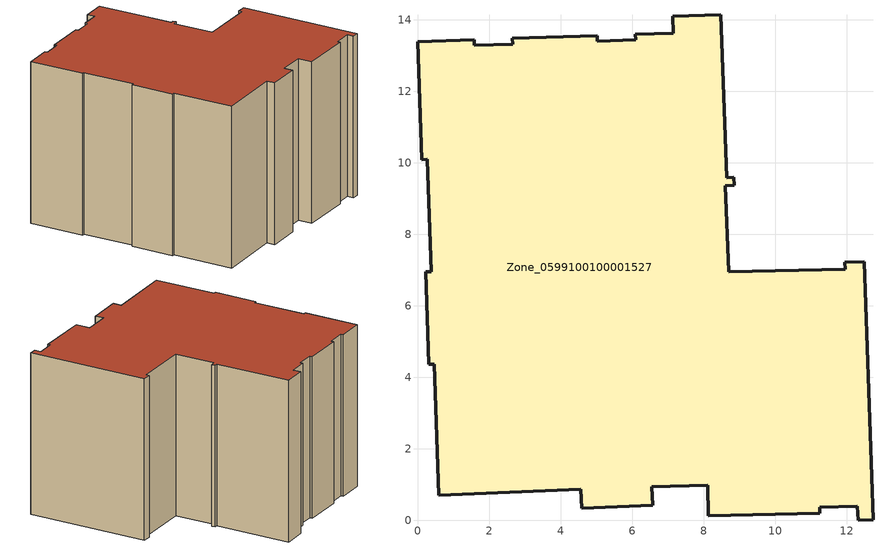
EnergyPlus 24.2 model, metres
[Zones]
Zone_0599100100001527
 floor ground (C_G): 6.09,13.59 7.15,13.62 7.13,14.09 8.48,14.14 8.65,9.59 8.85,9.6 8.86,9.37 8.61,9.36 8.7,6.95 11.96,7.02 11.95,7.22 12.49,7.23 12.73,0.01 12.31,0 12.3,0.4 11.24,0.36 11.25,0.2 8.12,0.12 8.11,0.99 6.55,0.94 6.58,0.42 4.58,0.34 4.57,0.87 0.59,0.7 0.46,4.37 0.31,4.36 0.24,6.95 0.39,6.95 0.27,10.09 0.12,10.08 0,13.38 1.58,13.44 1.59,13.28 2.66,13.32 2.65,13.48 5.03,13.55 5.03,13.4 6.1,13.44 z0
 wall outside (C_F): 8.65,9.59 8.48,14.14 7.13,14.09 7.15,13.62 6.09,13.59 6.1,13.44 5.03,13.4 5.03,13.55 2.65,13.48 2.66,13.32 1.59,13.28 1.58,13.44 0,13.38 0.12,10.08 0.27,10.09 0.39,6.95 0.24,6.95 0.31,4.36 0.46,4.37 0.59,0.7 4.57,0.87 4.58,0.34 6.58,0.42 6.55,0.94 8.11,0.99 8.12,0.12 11.25,0.2 11.24,0.36 12.3,0.4 12.31,0 12.73,0.01 12.49,7.23 11.95,7.22 11.96,7.02 8.7,6.95 8.61,9.36 8.86,9.37 8.85,9.6 8.65,9.59 z0:9.77
 roof outside (C_R): 7.15,13.62 6.09,13.59 6.1,13.44 5.03,13.4 5.03,13.55 2.65,13.48 2.66,13.32 1.59,13.28 1.58,13.44 0,13.38 0.12,10.08 0.27,10.09 0.39,6.95 0.24,6.95 0.31,4.36 0.46,4.37 0.59,0.7 4.57,0.87 4.58,0.34 6.58,0.42 6.55,0.94 8.11,0.99 8.12,0.12 11.25,0.2 11.24,0.36 12.3,0.4 12.31,0 12.73,0.01 12.49,7.23 11.95,7.22 11.96,7.02 8.7,6.95 8.61,9.36 8.86,9.37 8.85,9.6 8.65,9.59 8.48,14.14 7.13,14.09 z9.77
[BUILDING]
Pand.0599100100001527: North Axis=0; Terrain=City; Loads Convergence Tolerance Value=0.04; Temperature Convergence Tolerance Value=0.4; Solar Distribution=FullExterior; Maximum Number of Warmup Days=25; Minimum Number of Warmup Days=1
[Site:Location]
Rotterdam.The.Hague.AP_ZH_NLD Design_Conditions: Latitude=51.96; Longitude=4.45; Time Zone=1; Elevation=-4.5
[SITE:GROUNDTEMPERATURE:BUILDINGSURFACE]
18, 18, 18, 18, 18, 18, 18, 18, 18, 18, 18, 18
[MATERIAL] Thermal Absorptance=0.9; Solar Absorptance=0.7; Visible Absorptance=0.7
Name | Roughness | Thickness | Conductivity | Density | Specific Heat
G.D.2006-2014 | MediumSmooth | 0.15 | 0.06 | 540 | 1210
F.D.2006-2014 | Rough | 0.3 | 0.12 | 1920 | 840
R.D.2006-2014 | MediumRough | 0.2 | 0.08 | 1500 | 1000
[CONSTRUCTION]
C_G: G.D.2006-2014
C_F: F.D.2006-2014
C_R: R.D.2006-2014
[ZONE]
Zone_0599100100001527: Type=1; Multiplier=1; Ceiling Height=Autocalculate; Volume=Autocalculate; Floor Area=autocalculate; Part of Total Floor Area=Yes
[ZONEINFILTRATION:DESIGNFLOWRATE]
Infil_Zone_0599100100001527: Zone or ZoneList or Space or SpaceList=Zone_0599100100001527; Schedule=AlwaysOn; Design Flow Rate Calculation Method=Flow/Area; Flow Rate per Floor Area=0.0021; Constant Term Coefficient=1; Temperature Term Coefficient=0; Velocity Term Coefficient=0; Velocity Squared Term Coefficient=0
[HVACTEMPLATE:ZONE:IDEALLOADSAIRSYSTEM]
Zone_0599100100001527: Maximum Heating Supply Air Temperature=50; Minimum Cooling Supply Air Temperature=13; Maximum Heating Supply Air Humidity Ratio=0.0156; Minimum Cooling Supply Air Humidity Ratio=0.0077; Heating Limit=NoLimit; Cooling Limit=NoLimit; Dehumidification Control Type=ConstantSensibleHeatRatio; Cooling Sensible Heat Ratio=0.7; Dehumidification Setpoint=60; Humidification Control Type=None; Humidification Setpoint=30; Outdoor Air Method=None; Outdoor Air Flow Rate per Person=0.00944; Outdoor Air Flow Rate per Zone Floor Area=0; Outdoor Air Flow Rate per Zone=0; Demand Controlled Ventilation Type=None; Outdoor Air Economizer Type=NoEconomizer; Heat Recovery Type=None; Sensible Heat Recovery Effectiveness=0.7; Latent Heat Recovery Effectiveness=0.65
[ZONECONTROL:THERMOSTAT]
ThermostatControl_Zone_0599100100001527: Zone or ZoneList=Zone_0599100100001527; Control Type Schedule=DualSetpointControlType; Control 1=Thermostat_Zone_0599100100001527; Temperature Difference Between Cutout And Setpoint=0
[THERMOSTATSETPOINT:DUALSETPOINT]
Thermostat_Zone_0599100100001527: Heating Setpoint Temperature Schedule=HeatingSetpoint_Zone_0599100100001527; Cooling Setpoint Temperature Schedule=CoolingSetpoint_Zone_0599100100001527
[SCHEDULE:COMPACT]
HeatingSetpoint_Zone_0599100100001527: Through: 12/31, For: AllDays, Until: 24:00, 21
CoolingSetpoint_Zone_0599100100001527: Through: 12/31, For: AllDays, Until: 24:00, 24
DualSetpointControlType: Through: 12/31, For: AllDays, Until: 24:00, 4
AlwaysOn: Through: 12/31, For: AllDays, Until: 24:00, 1
